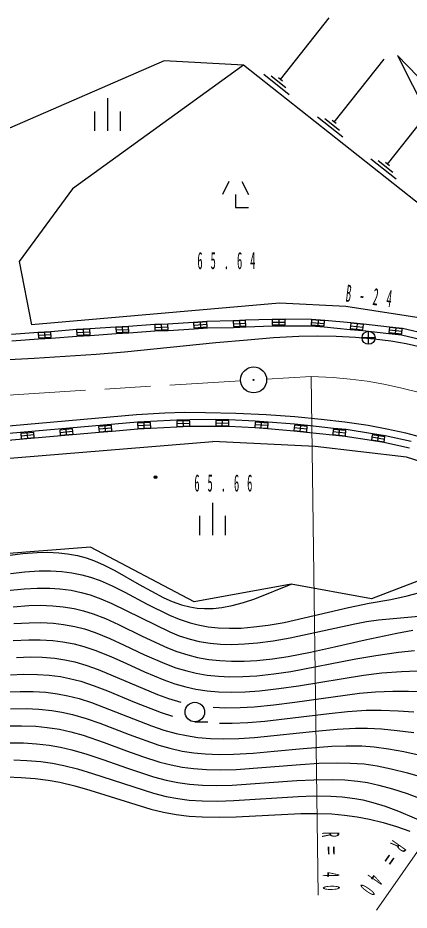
# Model space of a CAD drawing. Units: millimetres, scale not verified. Extents: x 40000 to 680000, y 20000 to 380000.
# Drawn here: x 254660 to 284732, y 268247 to 336854 of the extents above; entities that cross this region are included whole.
import ezdxf

# ---------------------------------------------------------------- set-up
doc = ezdxf.new("R2010")
doc.units = ezdxf.units.MM
doc.header["$LTSCALE"] = 1000
doc.linetypes.add('CHAIN', pattern=[18.5, 12, -1.5, 3.5, -1.5])
for name, color, linetype, lineweight in [('M-BGD', 7, 'Continuous', 25), ('M-BMK', 2, 'CHAIN', 13), ('M-BMK-SRVR', 3, 'Continuous', 25), ('M-STR-HTXT', 7, 'Continuous', 13)]:
    doc.layers.add(name, color=color, linetype=linetype, lineweight=lineweight)
doc.styles.add('ＭＳ ゴシック', font='')
doc.styles.get('ＭＳ ゴシック').set_extended_font_data('MS Gothic')

msp = doc.modelspace()

# ---------------------------------------------------------------- linework, layer by layer
at = {"layer": 'M-BGD'}
for p, q in [((274844, 332113), (278595, 336854)), ((278978, 328843), (282800, 333673)), ((287258, 321144), (272005, 333211)), ((275514, 330945), (273554, 332496)), ((275258, 331467), (274121, 332367)), ((275001, 331989), (274687, 332237)), ((261557, 330666), (261557, 328166)), ((260557, 329666), (260557, 328166)), ((262557, 328166), (262557, 329666)), ((279648, 327675), (277687, 329226)), ((279391, 328197), (278254, 329096)), ((279135, 328719), (278821, 328967)), ((283067, 325608), (285702, 328939)), ((283737, 324440), (281776, 325991)), ((283480, 324962), (282343, 325861)), ((283223, 325484), (282910, 325732)), ((270883, 324271), (270383, 323271)), ((271883, 324271), (272383, 323271)), ((271684, 313555), (271708, 313156)), ((274707, 313648), (274709, 313248)), ((277737, 313601), (277707, 313202)), ((259685, 312890), (259704, 312491)), ((262204, 312854), (263185, 312904)), ((262684, 313079), (262704, 312679)), ((265184, 313052), (266196, 313090)), ((265683, 313271), (265698, 312871)), ((268178, 313217), (269206, 313290)), ((268678, 313453), (268706, 313054)), ((271216, 313327), (272176, 313384)), ((274211, 313446), (275205, 313450)), ((277221, 313439), (278223, 313364)), ((280221, 313175), (281203, 313078)), ((280732, 313326), (280692, 312928)), ((283197, 312858), (284186, 312753)), ((283713, 313004), (283670, 312607)), ((256237, 312445), (257197, 312498)), ((256706, 312671), (256728, 312272)), ((259183, 312666), (260206, 312715)), ((263780, 306325), (230883, 303428)), ((261878, 305309), (260882, 305222)), ((261397, 305066), (261362, 305465)), ((264874, 305537), (263863, 305484)), ((264379, 305311), (264358, 305710)), ((267877, 305674), (266879, 305640)), ((267385, 305457), (267371, 305857)), ((270869, 305677), (269876, 305692)), ((270370, 305484), (270376, 305884)), ((273875, 305503), (272887, 305569)), ((273368, 305336), (273395, 305735)), ((276878, 305230), (275892, 305331)), ((276365, 305082), (276405, 305479)), ((255901, 304783), (254905, 304695)), ((255420, 304540), (255385, 304939)), ((258889, 305046), (257893, 304959)), ((258409, 304803), (258374, 305202)), ((279848, 304921), (278878, 305015)), ((279344, 304769), (279382, 305167)), ((282322, 304328), (282387, 304722)), ((220935, 300284), (269651, 304290)), ((282839, 304445), (281869, 304605)), ((269626, 299570), (269626, 297070)), ((268626, 298570), (268626, 297070)), ((270626, 297070), (270626, 298570)), ((290047, 295342), (281850, 292191)), ((255199, 294265), (256287, 294331)), ((256287, 294331), (257169, 294334)), ((257169, 294334), (258041, 294284)), ((254100, 294143), (255199, 294265)), ((258041, 294284), (258808, 294187)), ((258808, 294187), (259567, 294037)), ((259567, 294037), (260243, 293848)), ((260243, 293848), (260982, 293583)), ((253849, 292818), (255147, 292954)), ((255147, 292954), (256137, 293006)), ((256137, 293006), (257117, 293002)), ((257117, 293002), (257893, 292952)), ((257893, 292952), (258757, 292838)), ((260982, 293583), (261896, 293188)), ((261896, 293188), (262892, 292695)), ((281850, 292191), (275668, 293314)), ((258757, 292838), (259516, 292681)), ((259516, 292681), (260209, 292483)), ((260209, 292483), (261044, 292181)), ((262892, 292695), (264603, 291785)), ((283314, 292143), (284590, 292416)), ((284590, 292416), (285947, 292761)), ((254299, 291575), (255493, 291665)), ((255493, 291665), (256380, 291686)), ((256380, 291686), (257357, 291652)), ((257357, 291652), (258131, 291577)), ((261044, 292181), (261870, 291827)), ((261870, 291827), (266330, 289642)), ((264603, 291785), (266325, 290929)), ((280062, 291505), (281660, 291844)), ((281660, 291844), (283314, 292143)), ((258131, 291577), (258993, 291434)), ((258993, 291434), (259707, 291260)), ((259707, 291260), (260456, 291021)), ((260456, 291021), (261383, 290660)), ((266325, 290929), (267059, 290622)), ((275115, 290375), (280062, 291505)), ((282372, 290566), (287205, 291017)), ((261383, 290660), (262394, 290205)), ((267059, 290622), (267894, 290333)), ((267894, 290333), (268521, 290174)), ((273908, 290163), (275115, 290375)), ((275585, 289191), (280547, 290263)), ((280547, 290263), (281455, 290442)), ((281455, 290442), (282372, 290566)), ((262394, 290205), (264222, 289309)), ((266330, 289642), (267068, 289348)), ((268521, 290174), (269283, 290038)), ((269283, 290038), (270053, 289956)), ((270053, 289956), (270930, 289921)), ((270930, 289921), (271815, 289941)), ((271815, 289941), (272808, 290019)), ((272808, 290019), (273908, 290163)), ((281344, 289040), (283777, 289549)), ((283777, 289549), (285009, 289766)), ((254299, 288973), (255491, 289032)), ((255491, 289032), (256377, 289029)), ((256377, 289029), (257354, 288970)), ((257354, 288970), (258128, 288875)), ((258128, 288875), (258979, 288713)), ((264222, 289309), (266148, 288421)), ((267068, 289348), (267908, 289073)), ((267908, 289073), (268593, 288914)), ((268593, 288914), (269452, 288777)), ((273077, 288800), (274277, 288961)), ((274277, 288961), (275585, 289191)), ((278985, 288495), (281344, 289040)), ((258979, 288713), (259737, 288508)), ((259737, 288508), (260583, 288224)), ((260583, 288224), (261794, 287738)), ((266148, 288421), (266890, 288135)), ((269452, 288777), (270224, 288708)), ((270224, 288708), (271102, 288684)), ((271102, 288684), (272085, 288715)), ((272085, 288715), (273077, 288800)), ((277151, 288090), (278985, 288495)), ((254548, 287684), (255639, 287713)), ((255639, 287713), (256524, 287691)), ((256524, 287691), (257499, 287610)), ((257499, 287610), (258272, 287497)), ((258272, 287497), (259042, 287333)), ((261794, 287738), (262997, 287200)), ((266890, 288135), (267732, 287867)), ((267732, 287867), (268473, 287683)), ((268473, 287683), (269330, 287529)), ((269330, 287529), (270195, 287432)), ((273034, 287451), (274228, 287579)), ((274228, 287579), (275432, 287761)), ((275432, 287761), (277151, 288090)), ((259042, 287333), (259896, 287088)), ((259896, 287088), (260836, 286758)), ((262997, 287200), (264384, 286567)), ((270195, 287432), (271068, 287388)), ((271068, 287388), (272047, 287393)), ((272047, 287393), (273034, 287451)), ((254101, 286352), (255095, 286389)), ((255095, 286389), (256180, 286375)), ((256180, 286375), (257061, 286313)), ((257061, 286313), (257935, 286200)), ((257935, 286200), (258629, 286069)), ((260836, 286758), (265401, 284832)), ((264384, 286567), (265870, 285946)), ((276241, 285504), (281235, 286321)), ((281235, 286321), (282622, 286482)), ((282622, 286482), (284157, 286605)), ((284157, 286605), (285380, 286656)), ((258629, 286069), (259487, 285845)), ((259487, 285845), (260528, 285503)), ((260528, 285503), (261560, 285108)), ((265870, 285946), (266713, 285648)), ((266713, 285648), (267564, 285405)), ((274728, 285277), (276241, 285504)), ((253653, 285022), (254848, 285069)), ((254848, 285069), (255836, 285058)), ((255836, 285058), (256818, 284995)), ((256818, 284995), (257694, 284887)), ((257694, 284887), (258502, 284737)), ((258502, 284737), (259363, 284515)), ((261560, 285108), (263616, 284246)), ((265401, 284832), (266245, 284528)), ((267564, 285405), (268338, 285238)), ((268338, 285238), (269203, 285108)), ((269203, 285108), (270075, 285030)), ((270075, 285030), (271052, 285000)), ((271052, 285000), (272135, 285026)), ((272135, 285026), (273227, 285104)), ((273227, 285104), (274728, 285277)), ((275942, 284251), (280924, 284936)), ((280924, 284936), (282149, 285032)), ((282149, 285032), (283472, 285083)), ((283472, 285083), (284690, 285085)), ((284690, 285085), (286002, 285034)), ((259363, 284515), (260312, 284213)), ((260312, 284213), (264921, 282419)), ((263616, 284246), (265680, 283440)), ((266245, 284528), (267192, 284247)), ((272829, 283884), (274330, 284035)), ((274330, 284035), (275942, 284251)), ((265680, 283440), (266532, 283168)), ((269675, 283850), (270652, 283808)), ((270652, 283808), (271737, 283821)), ((271737, 283821), (272829, 283884)), ((273632, 282771), (278584, 283379)), ((278584, 283379), (280005, 283523)), ((280005, 283523), (281424, 283613)), ((281424, 283613), (282590, 283623)), ((282590, 283623), (283900, 283580)), ((283900, 283580), (285105, 283491)), ((268260, 282727), (269260, 282727)), ((271140, 282615), (272332, 282664)), ((272332, 282664), (273632, 282771)), ((253956, 282425), (254950, 282430)), ((254950, 282430), (256036, 282384)), ((256036, 282384), (256919, 282299)), ((256919, 282299), (257864, 282155)), ((257864, 282155), (258732, 281961)), ((264921, 282419), (265868, 282098)), ((265868, 282098), (266822, 281830)), ((270154, 282621), (271140, 282615)), ((272835, 281513), (277779, 282037)), ((277779, 282037), (279195, 282161)), ((279195, 282161), (280608, 282231)), ((280608, 282231), (281519, 282235)), ((281519, 282235), (282619, 282181)), ((282619, 282181), (283815, 282070)), ((283815, 282070), (285105, 281894)), ((258732, 281961), (259689, 281691)), ((259689, 281691), (261305, 281143)), ((266822, 281830), (267608, 281663)), ((267608, 281663), (268481, 281533)), ((268481, 281533), (269459, 281449)), ((269459, 281449), (270444, 281418)), ((270444, 281418), (271636, 281440)), ((271636, 281440), (272835, 281513)), ((253908, 281113), (255100, 281103)), ((255100, 281103), (256088, 281044)), ((256088, 281044), (257069, 280934)), ((257069, 280934), (257932, 280787)), ((257932, 280787), (258800, 280583)), ((261305, 281143), (263009, 280509)), ((258800, 280583), (259950, 280251)), ((259950, 280251), (261189, 279837)), ((263009, 280509), (264243, 280064)), ((264243, 280064), (265579, 279638)), ((254358, 279799), (255350, 279763)), ((255350, 279763), (256435, 279671)), ((256435, 279671), (257316, 279549)), ((257316, 279549), (258194, 279374)), ((258194, 279374), (259254, 279102)), ((261189, 279837), (263090, 279160)), ((265579, 279638), (266444, 279411)), ((266444, 279411), (267278, 279244)), ((267278, 279244), (268159, 279126)), ((271441, 279055), (276385, 279446)), ((276385, 279446), (277796, 279539)), ((277796, 279539), (279200, 279579)), ((279200, 279579), (280196, 279561)), ((280196, 279561), (281284, 279485)), ((281284, 279485), (282277, 279337)), ((282277, 279337), (283345, 279120)), ((259254, 279102), (260403, 278754)), ((260403, 278754), (265091, 277230)), ((263090, 279160), (265095, 278503)), ((268159, 279126), (269146, 279051)), ((269146, 279051), (270240, 279027)), ((270240, 279027), (271441, 279055)), ((283345, 279120), (284599, 278804)), ((284599, 278804), (285943, 278409)), ((253813, 278487), (254907, 278458)), ((254907, 278458), (255996, 278377)), ((255996, 278377), (256978, 278254)), ((256978, 278254), (257876, 278089)), ((257876, 278089), (259036, 277807)), ((265095, 278503), (266059, 278246)), ((266059, 278246), (266965, 278057)), ((266965, 278057), (267849, 277937)), ((267849, 277937), (268839, 277859)), ((268839, 277859), (269937, 277831)), ((271142, 277854), (276095, 278204)), ((276095, 278204), (277404, 278273)), ((277404, 278273), (278804, 278291)), ((278804, 278291), (279795, 278255)), ((279795, 278255), (280778, 278168)), ((280778, 278168), (281530, 278053)), ((281530, 278053), (282396, 277862)), ((282396, 277862), (283446, 277574)), ((259036, 277807), (260189, 277474)), ((260189, 277474), (264892, 276011)), ((265091, 277230), (266059, 276990)), ((269937, 277831), (271142, 277854)), ((283446, 277574), (284583, 277205)), ((284583, 277205), (289207, 275483)), ((266059, 276990), (266946, 276822)), ((266946, 276822), (267835, 276716)), ((267835, 276716), (268831, 276651)), ((268831, 276651), (270035, 276635)), ((270035, 276635), (271247, 276669)), ((271247, 276669), (276209, 276989)), ((276209, 276989), (277414, 277026)), ((277414, 277026), (278707, 277009)), ((278707, 277009), (279594, 276952)), ((279594, 276952), (280570, 276835)), ((280570, 276835), (281179, 276729)), ((281179, 276729), (281941, 276535)), ((281941, 276535), (282884, 276239)), ((264892, 276011), (265864, 275778)), ((282884, 276239), (283911, 275860)), ((283911, 275860), (288453, 273910)), ((265864, 275778), (266828, 275600)), ((266828, 275600), (267819, 275484)), ((267819, 275484), (268818, 275419)), ((268818, 275419), (270126, 275396)), ((270126, 275396), (271441, 275426)), ((271441, 275426), (276402, 275671)), ((276402, 275671), (277603, 275682)), ((277603, 275682), (278793, 275642)), ((278793, 275642), (279774, 275560)), ((279774, 275560), (280743, 275422)), ((280743, 275422), (281692, 275239)), ((281692, 275239), (282732, 274983)), ((282732, 274983), (283759, 274671)), ((283759, 274671), (284777, 274308))]:
    msp.add_line(p, q, dxfattribs=at)
for points in [[(272005, 333211), (265892, 333554), (251227, 327175)], [(299295, 316895), (291732, 325821), (283825, 333960), (287320, 327059), (290855, 321774)], [(299295, 316895), (291732, 325821), (283825, 333960), (287320, 327059), (290855, 321774)], [(272005, 333211), (258867, 323710), (254771, 318129), (255713, 313262)], [(272005, 333211), (258867, 323710), (254771, 318129), (255713, 313262)], [(271383, 323271), (271383, 322271), (272383, 322271)], [(317256, 295214), (311320, 300592), (307690, 303357), (301861, 307152), (296566, 310040), (292658, 311262), (286665, 313620), (279873, 314667), (274759, 314906), (255713, 313262)], [(317256, 295214), (311320, 300592), (307690, 303357), (301861, 307152), (296566, 310040), (292658, 311262), (286665, 313620), (279873, 314667), (274759, 314906), (255713, 313262)], [(254159, 312539), (256223, 312695), (257183, 312748), (259171, 312916), (260193, 312965), (262191, 313104), (263171, 313153), (265175, 313302), (266186, 313339), (268161, 313466), (269190, 313539), (271201, 313577), (272162, 313633), (274210, 313696), (275205, 313700), (277238, 313688), (278243, 313613), (280246, 313424), (281228, 313327), (283223, 313107), (284216, 313001), (286200, 312540)], [(286085, 312002), (284148, 312455), (283165, 312560), (281173, 312780), (280192, 312876), (278201, 313065), (277202, 313139), (275207, 313150), (274213, 313146), (272194, 313084), (271232, 313028), (269225, 312990), (268199, 312917), (266207, 312790), (265197, 312752), (263200, 312604), (262221, 312555), (260221, 312416), (259200, 312366), (257214, 312199), (256256, 312146), (254196, 311990)], [(272316, 312104), (274309, 312271), (276254, 312383), (277654, 312412), (279114, 312389), (280612, 312308), (282033, 312181), (283323, 312017), (284510, 311813), (285975, 311490)], [(251011, 310422), (255904, 310682), (260667, 311001), (262860, 311179), (265109, 311412), (269876, 311904), (272316, 312104)], [(231915, 302973), (263847, 305784), (264858, 305836), (266869, 305940), (267868, 305974), (269881, 305992), (270876, 305977), (272907, 305868), (273897, 305802), (275922, 305629), (276909, 305529), (278907, 305313), (279880, 305220), (281917, 304901), (282891, 304741), (284895, 304303)], [(286007, 304519), (284475, 304915), (283010, 305240), (281583, 305503), (279802, 305763), (277964, 305977), (275939, 306169), (273744, 306324), (271424, 306436), (269078, 306497), (267478, 306501), (265958, 306455), (263780, 306325)], [(284763, 303769), (282798, 304199), (281828, 304358), (279823, 304673), (278854, 304766), (276852, 304982), (275868, 305082), (273859, 305253), (272871, 305320), (270865, 305427), (269873, 305442), (267886, 305424), (266888, 305390), (264886, 305287), (263877, 305235), (261900, 305060), (260904, 304973), (231955, 302424)], [(294937, 298521), (294801, 299258), (289436, 301521), (284539, 303084), (277520, 303900), (269651, 304290)], [(275668, 293314), (268211, 291958), (260244, 296161), (246662, 295116), (237492, 295617), (231301, 296648), (220935, 300284)], [(275668, 293314), (268211, 291958), (260244, 296161), (246662, 295116), (237492, 295617), (231301, 296648), (220935, 300284)], [(254054, 295529), (255055, 295660), (256146, 295747), (256932, 295763), (257807, 295725), (258480, 295650), (259242, 295509), (259900, 295333), (260557, 295102), (261291, 294783), (262109, 294368), (263994, 293288), (265876, 292269), (266509, 291990), (267238, 291728), (267882, 291562), (268448, 291472), (269011, 291434), (269676, 291450), (270346, 291524), (271120, 291669), (271997, 291901), (272881, 292190), (275668, 293314)], [(254349, 290280), (255541, 290351), (256427, 290358), (257404, 290308), (258177, 290220), (259039, 290062), (259769, 289871), (260612, 289588), (261726, 289137), (262832, 288633), (264394, 287890), (265963, 287202), (266802, 286891), (267648, 286636), (268358, 286470), (269218, 286325), (270086, 286236), (270962, 286197), (271943, 286206), (273030, 286272), (274327, 286413), (275634, 286608), (280624, 287559), (282171, 287830), (283918, 288083), (285147, 288217)], [(254103, 283738), (255295, 283747), (256280, 283702), (257259, 283601), (258035, 283477), (258857, 283290), (259906, 282984), (260949, 282625), (263213, 281755), (265486, 280941), (266346, 280693), (267297, 280480), (268173, 280347), (269056, 280265), (270143, 280224), (271238, 280236), (272741, 280320), (274353, 280462), (276576, 280685), (278795, 280854), (279901, 280890), (281101, 280873), (282052, 280799), (283137, 280658), (284315, 280451), (285584, 280175)]]:
    msp.add_lwpolyline(points, dxfattribs=at)
for points in [[(271228, 313128), (272188, 313184), (272164, 313583), (271204, 313527)], [(274212, 313246), (275206, 313250), (275204, 313650), (274210, 313646)], [(277206, 313239), (278208, 313165), (278238, 313564), (277236, 313638)], [(259193, 312466), (260216, 312516), (260197, 312915), (259174, 312866)], [(262214, 312655), (263195, 312704), (263175, 313104), (262194, 313054)], [(265192, 312852), (266204, 312890), (266189, 313290), (265177, 313252)], [(268192, 313017), (269220, 313090), (269192, 313489), (268164, 313416)], [(280202, 312976), (281183, 312879), (281222, 313277), (280241, 313374)], [(283176, 312659), (284165, 312554), (284207, 312952), (283218, 313057)], [(256248, 312245), (257208, 312299), (257186, 312698), (256226, 312645)], [(261860, 305509), (260864, 305421), (260899, 305022), (261895, 305110)], [(264863, 305736), (263853, 305684), (263873, 305284), (264884, 305337)], [(267870, 305874), (266872, 305840), (266886, 305440), (267884, 305474)], [(270873, 305877), (269879, 305892), (269873, 305492), (270866, 305477)], [(273889, 305702), (272901, 305769), (272874, 305369), (273862, 305303)], [(276898, 305429), (275912, 305530), (275872, 305132), (276857, 305031)], [(255883, 304982), (254887, 304895), (254922, 304496), (255919, 304584)], [(258872, 305245), (257876, 305158), (257911, 304759), (258907, 304847)], [(279868, 305120), (278897, 305214), (278859, 304816), (279829, 304722)], [(282872, 304642), (281901, 304802), (281836, 304408), (282807, 304248)]]:
    msp.add_lwpolyline(points, close=True, dxfattribs=at)
for centre, radius in [((265242, 301538), 100), ((265242, 301538), 60), ((265242, 301538), 20), ((268260, 283477), 750)]:
    msp.add_circle(centre, radius, dxfattribs=at)
at = {"layer": 'M-BMK'}
for p, q in [((174019, 302911), (271782, 308954)), ((273778, 309077), (277201, 309289))]:
    msp.add_line(p, q, dxfattribs=at)
msp.add_lwpolyline([(277200, 309275), (278899, 309194), (280194, 309080), (281496, 308913), (282778, 308693), (284076, 308418), (285625, 308019), (287161, 307569), (289187, 306923), (291266, 306203), (292793, 305619), (294362, 304962), (295704, 304352), (297138, 303640), (298370, 302975), (299567, 302269), (300913, 301404), (302314, 300440), (303919, 299274), (305506, 298057), (309216, 294979), (312308, 292416)], dxfattribs=at)
at = {"layer": 'M-BMK-SRVR'}
for p, q in [((282113, 312253), (281113, 312253)), ((281613, 311753), (281613, 312753))]:
    msp.add_line(p, q, dxfattribs=at)
for centre, radius in [((281613, 312253), 500), ((272780, 309016), 1000), ((272780, 309016), 40)]:
    msp.add_circle(centre, radius, dxfattribs=at)
at = {"layer": 'M-STR-HTXT'}
for p, q in [((277200, 309275), (277742, 269401)), ((303919, 299274), (282213, 268247))]:
    msp.add_line(p, q, dxfattribs=at)

# ---------------------------------------------------------------- texts
at = {"layer": 'M-BGD', "char_height": 1320, "attachment_point": 7, "style": 'ＭＳ ゴシック'}
for s, insert in [('\\T2.51;\\W0.45;65.64', (268456, 317515)), ('\\T2.51;\\W0.45;65.66', (268222, 300414))]:
    msp.add_mtext(s, dxfattribs=dict(at, insert=insert))
at = {"layer": 'M-BMK-SRVR', "insert": (279807, 315039), "char_height": 1320, "attachment_point": 7, "rotation": 353, "style": 'ＭＳ ゴシック'}
msp.add_mtext('\\T2.59;\\W0.45;B-24', dxfattribs=at)
at = {"layer": 'M-STR-HTXT', "char_height": 1320, "attachment_point": 7, "style": 'ＭＳ ゴシック'}
for insert, rotation in [((278015, 274247), 271), ((283460, 273707), 235)]:
    msp.add_mtext('\\T2.53;\\W0.45;R＝40', dxfattribs=dict(at, insert=insert, rotation=rotation))

doc.saveas('drawing.dxf')
